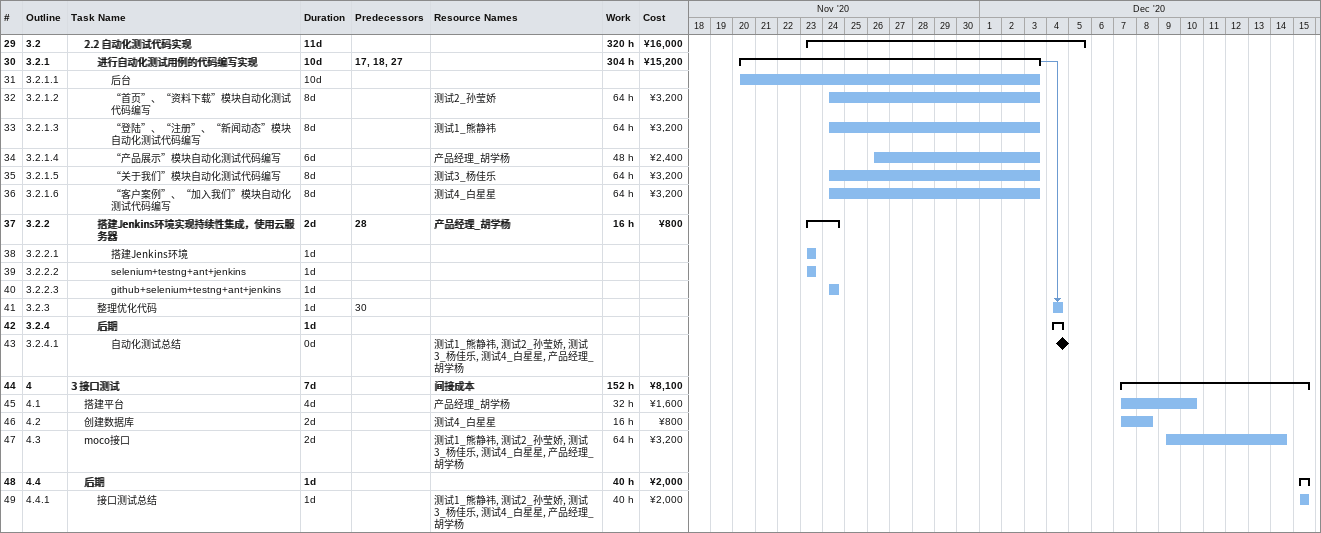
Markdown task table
| ID | WBS | Task | Duration | Start | Finish | Predecessors | Resources | Work (h) | Cost (¥) |
|---|---|---|---|---|---|---|---|---|---|
| 29 | 3.2 | **2.2 自动化测试代码实现** | 11d | 2020-11-23 | 2020-12-05 |  |  | 320 | 16000 |
| 30 | 3.2.1 | **进行自动化测试用例的代码编写实现** | 10d | 2020-11-20 | 2020-12-03 | 17, 18, 27 |  | 304 | 15200 |
| 31 | 3.2.1.1 | 后台 | 10d | 2020-11-20 | 2020-12-03 |  |  |  |  |
| 32 | 3.2.1.2 | “首页”、“资料下载”模块自动化测试代码编写 | 8d | 2020-11-24 | 2020-12-03 |  | 测试2_孙莹娇 | 64 | 3200 |
| 33 | 3.2.1.3 | “登陆”、“注册”、“新闻动态”模块自动化测试代码编写 | 8d | 2020-11-24 | 2020-12-03 |  | 测试1_熊静祎 | 64 | 3200 |
| 34 | 3.2.1.4 | “产品展示”模块自动化测试代码编写 | 6d | 2020-11-26 | 2020-12-03 |  | 产品经理_胡学杨 | 48 | 2400 |
| 35 | 3.2.1.5 | “关于我们”模块自动化测试代码编写 | 8d | 2020-11-24 | 2020-12-03 |  | 测试3_杨佳乐 | 64 | 3200 |
| 36 | 3.2.1.6 | “客户案例”、“加入我们”模块自动化测试代码编写 | 8d | 2020-11-24 | 2020-12-03 |  | 测试4_白星星 | 64 | 3200 |
| 37 | 3.2.2 | **搭建Jenkins环境实现持续性集成，使用云服务器** | 2d | 2020-11-23 | 2020-11-24 | 28 | 产品经理_胡学杨 | 16 | 800 |
| 38 | 3.2.2.1 | 搭建Jenkins环境 | 1d | 2020-11-23 | 2020-11-23 |  |  |  |  |
| 39 | 3.2.2.2 | selenium+testng+ant+jenkins | 1d | 2020-11-23 | 2020-11-23 |  |  |  |  |
| 40 | 3.2.2.3 | github+selenium+testng+ant+jenkins | 1d | 2020-11-24 | 2020-11-24 |  |  |  |  |
| 41 | 3.2.3 | 整理优化代码 | 1d | 2020-12-04 | 2020-12-04 | 30 |  |  |  |
| 42 | 3.2.4 | **后期** | 1d | 2020-12-04 | 2020-12-04 |  |  |  |  |
| 43 | 3.2.4.1 | 自动化测试总结 | 0d | 2020-12-04 | 2020-12-04 |  | 测试1_熊静祎, 测试2_孙莹娇, 测试3_杨佳乐, 测试4_白星星, 产品经理_胡学杨 |  |  |
| 44 | 4 | **3 接口测试** | 7d | 2020-12-07 | 2020-12-15 |  | 间接成本 | 152 | 8100 |
| 45 | 4.1 | 搭建平台 | 4d | 2020-12-07 | 2020-12-10 |  | 产品经理_胡学杨 | 32 | 1600 |
| 46 | 4.2 | 创建数据库 | 2d | 2020-12-07 | 2020-12-08 |  | 测试4_白星星 | 16 | 800 |
| 47 | 4.3 | moco接口 | 2d | 2020-12-09 | 2020-12-14 |  | 测试1_熊静祎, 测试2_孙莹娇, 测试3_杨佳乐, 测试4_白星星, 产品经理_胡学杨 | 64 | 3200 |
| 48 | 4.4 | **后期** | 1d | 2020-12-15 | 2020-12-15 |  |  | 40 | 2000 |
| 49 | 4.4.1 | 接口测试总结 | 1d | 2020-12-15 | 2020-12-15 |  | 测试1_熊静祎, 测试2_孙莹娇, 测试3_杨佳乐, 测试4_白星星, 产品经理_胡学杨 | 40 | 2000 |
